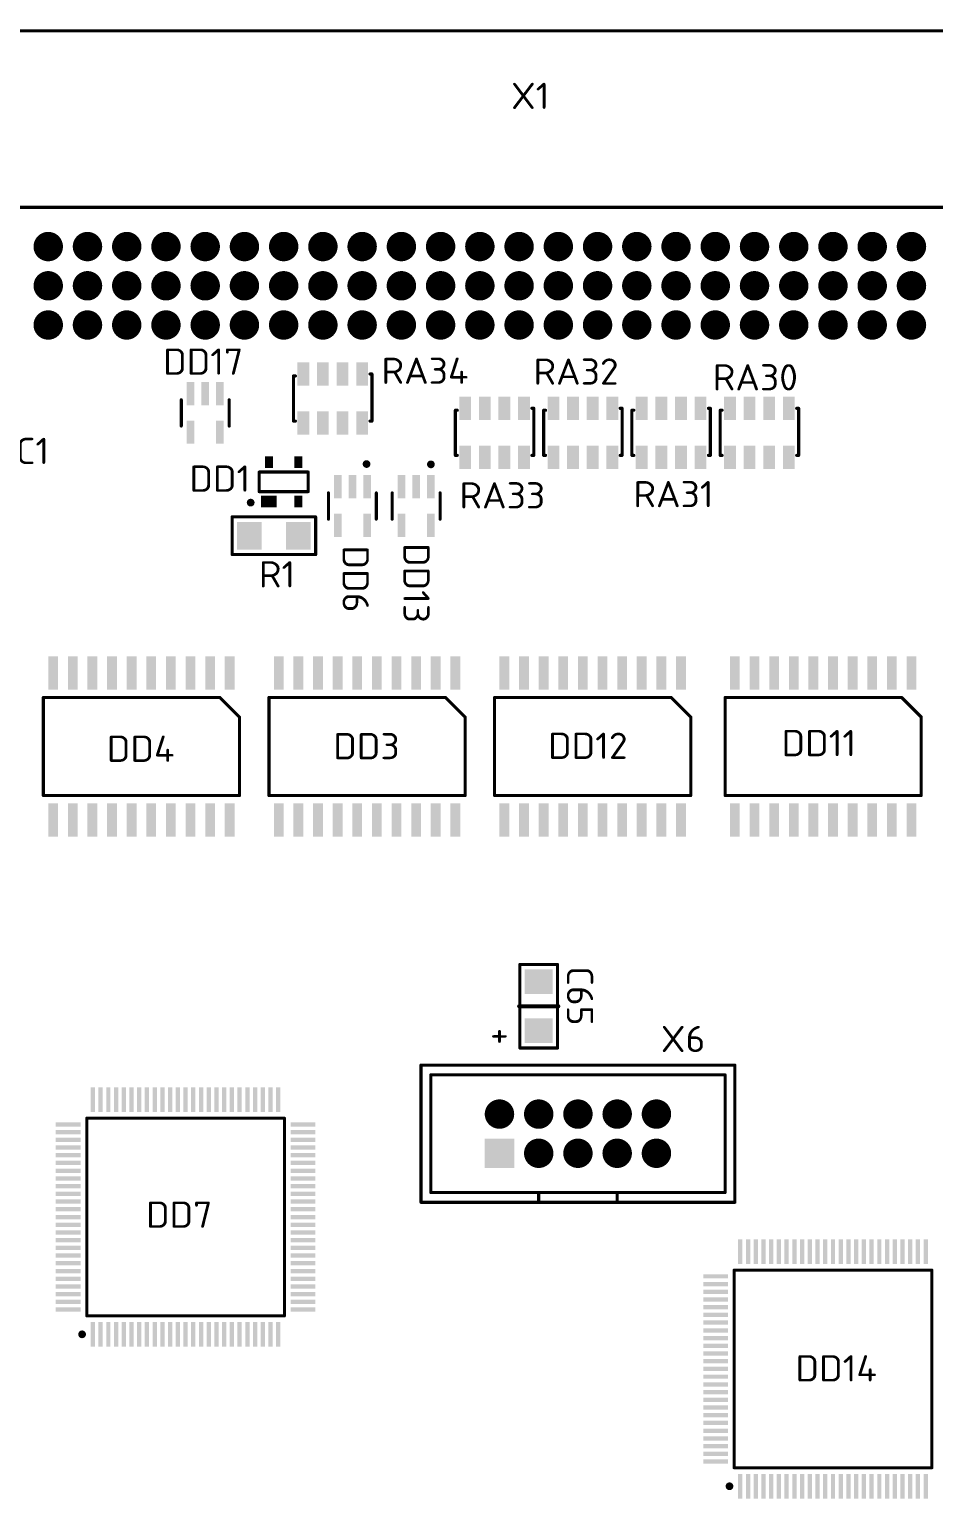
# Model space of a CAD drawing. Header units: millimetres. Extents: x -173 to 422, y 500 to 694.
# Drawn here: x -6.3 to 52.2, y 582.2 to 677.4 of the extents above; entities that cross this region are included whole.
import ezdxf

# ---------------------------------------------------------------- set-up
doc = ezdxf.new("R2010")
doc.units = ezdxf.units.MM
doc.layers.get('0').update_dxf_attribs({"color": 250})
doc.layers.add('TOP', color=254, linetype='Continuous', lineweight=35)
doc.styles.get("Standard").update_dxf_attribs({"font": 'txt.shx'})

# ---------------------------------------------------------------- blocks, each defined once
blk = doc.blocks.new('UNIT_DISC')
at = {"linetype": 'Continuous', "const_width": 0.5}
blk.add_lwpolyline([(0.25, 0, 1), (-0.25, 0, 1)], format="xyb", close=True, dxfattribs=at)
blk = doc.blocks.new('SHAPE_EL_750_750_0_0_0_0')
at = {"xscale": 1.905, "yscale": 1.905, "zscale": 1.905}
blk.add_blockref('UNIT_DISC', (0, 0), dxfattribs=at)
blk = doc.blocks.new('SHAPE_SQ_850_250_0_0_0_0')
blk.add_solid([(-1.0795, -0.3175), (1.0795, -0.3175), (-1.0795, 0.3175), (1.0795, 0.3175)])
blk = doc.blocks.new('SHAPE_SQ_600_300_0_0_0_0')
blk.add_solid([(-0.762, -0.381), (0.762, -0.381), (-0.762, 0.381), (0.762, 0.381)])
blk = doc.blocks.new('SHAPE_SQ_708_629_0_0_0_0')
blk.add_solid([(-0.9, -0.8), (0.9, -0.8), (-0.9, 0.8), (0.9, 0.8)])
blk = doc.blocks.new('SHAPE_SQ_629_110_0_0_0_0')
blk.add_solid([(-0.8, -0.1397), (0.8, -0.1397), (-0.8, 0.1397), (0.8, 0.1397)])
blk = doc.blocks.new('SHAPE_SQ_750_750_0_0_0_0')
blk.add_solid([(-0.9525, -0.9525), (0.9525, -0.9525), (-0.9525, 0.9525), (0.9525, 0.9525)])
blk = doc.blocks.new('SHAPE_SQ_590_196_0_0_0_0')
blk.add_solid([(-0.75, -0.25), (0.75, -0.25), (-0.75, 0.25), (0.75, 0.25)])
blk = doc.blocks.new('SHAPE_SQ_200_300_0_0_0_0')
blk.add_solid([(-0.254, -0.381), (0.254, -0.381), (-0.254, 0.381), (0.254, 0.381)])
blk = doc.blocks.new('SHAPE_SQ_300_400_0_0_0_0')
blk.add_solid([(-0.381, -0.508), (0.381, -0.508), (-0.381, 0.508), (0.381, 0.508)])

msp = doc.modelspace()

# ---------------------------------------------------------------- linework, layer by layer
at = {"layer": 'TOP', "linetype": 'Continuous'}
for points, const_width in [([(-20.3438, 677.3068), (68.5562, 677.3068)], 0.2007), ([(66.0163, 665.8768), (-17.8037, 665.8768)], 0.2007), ([(10.7713, 654.9548), (10.8983, 654.9548)], 0.2007), ([(10.7713, 654.9548), (10.7713, 652.0338)], 0.2007), ([(15.8513, 655.0818), (15.7243, 655.0818)], 0.2007), ([(15.8513, 655.0818), (15.8513, 652.0338)], 0.2007), ([(3.5088, 651.7118), (3.5088, 653.4118)], 0.2), ([(6.6088, 653.4118), (6.6088, 651.7118)], 0.2), ([(26.3288, 652.8593), (26.2018, 652.8593)], 0.2007), ([(26.3288, 652.8593), (26.3288, 649.8113)], 0.2007), ([(32.0438, 652.8593), (31.9168, 652.8593)], 0.2007), ([(32.0438, 652.8593), (32.0438, 649.8113)], 0.2007), ([(37.7588, 652.8593), (37.6318, 652.8593)], 0.2007), ([(37.7588, 652.8593), (37.7588, 649.8113)], 0.2007), ([(43.4738, 652.8593), (43.3468, 652.8593)], 0.2007), ([(43.4738, 652.8593), (43.4738, 649.8113)], 0.2007), ([(10.7713, 652.0338), (10.8983, 652.0338)], 0.2007), ([(15.8513, 652.0338), (15.7243, 652.0338)], 0.2007), ([(21.2488, 652.7323), (21.3758, 652.7323)], 0.2007), ([(21.2488, 652.7323), (21.2488, 649.8113)], 0.2007), ([(26.9638, 652.7323), (27.0908, 652.7323)], 0.2007), ([(26.9638, 652.7323), (26.9638, 649.8113)], 0.2007), ([(32.6788, 652.7323), (32.8058, 652.7323)], 0.2007), ([(32.6788, 652.7323), (32.6788, 649.8113)], 0.2007), ([(38.3938, 652.7323), (38.5208, 652.7323)], 0.2007), ([(38.3938, 652.7323), (38.3938, 649.8113)], 0.2007), ([(21.2488, 649.8113), (21.3758, 649.8113)], 0.2007), ([(26.3288, 649.8113), (26.2018, 649.8113)], 0.2007), ([(26.9638, 649.8113), (27.0908, 649.8113)], 0.2007), ([(32.0438, 649.8113), (31.9168, 649.8113)], 0.2007), ([(32.6788, 649.8113), (32.8058, 649.8113)], 0.2007), ([(37.7588, 649.8113), (37.6318, 649.8113)], 0.2007), ([(38.3938, 649.8113), (38.5208, 649.8113)], 0.2007), ([(43.4738, 649.8113), (43.3468, 649.8113)], 0.2007), ([(8.5488, 647.4618), (8.5488, 648.7318)], 0.2007), ([(8.5488, 648.7318), (11.7238, 648.7318)], 0.2007), ([(11.7238, 648.7318), (11.7238, 647.4618)], 0.2007), ([(11.7238, 647.4618), (8.5488, 647.4618)], 0.2007), ([(13.0338, 645.6793), (13.0338, 647.3793)], 0.2), ([(16.1338, 647.3793), (16.1338, 645.6793)], 0.2), ([(17.1613, 645.6793), (17.1613, 647.3793)], 0.2), ([(20.2613, 647.3793), (20.2613, 645.6793)], 0.2), ([(6.7962, 645.8235), (6.7962, 643.3851)], 0.2007), ([(6.7962, 645.8235), (12.2064, 645.8235)], 0.2007), ([(12.2064, 645.8235), (12.2064, 643.3851)], 0.2007), ([(6.7962, 643.3851), (12.2064, 643.3851)], 0.2007), ([(-5.4212, 627.7768), (-5.4212, 634.1268)], 0.2007), ([(-5.4212, 634.1268), (6.0088, 634.1268)], 0.2007), ([(6.0088, 634.1268), (7.2788, 632.8568)], 0.2007), ([(9.1838, 627.7768), (9.1838, 634.1268)], 0.2007), ([(9.1838, 634.1268), (20.6138, 634.1268)], 0.2007), ([(20.6138, 634.1268), (21.8838, 632.8568)], 0.2007), ([(23.7888, 634.1268), (35.2188, 634.1268)], 0.2007), ([(23.7888, 627.7768), (23.7888, 634.1268)], 0.2007), ([(35.2188, 634.1268), (36.4888, 632.8568)], 0.2007), ([(38.7113, 627.7768), (38.7113, 634.1268)], 0.2007), ([(38.7113, 634.1268), (50.1413, 634.1268)], 0.2007), ([(50.1413, 634.1268), (51.4113, 632.8568)], 0.2007), ([(7.2788, 632.8568), (7.2788, 627.7768)], 0.2007), ([(21.8838, 632.8568), (21.8838, 627.7768)], 0.2007), ([(36.4888, 632.8568), (36.4888, 627.7768)], 0.2007), ([(51.4113, 632.8568), (51.4113, 627.7768)], 0.2007), ([(7.2788, 627.7768), (-5.4212, 627.7768)], 0.2007), ([(21.8838, 627.7768), (9.1838, 627.7768)], 0.2007), ([(36.4888, 627.7768), (23.7888, 627.7768)], 0.2007), ([(51.4113, 627.7768), (38.7113, 627.7768)], 0.2007), ([(25.4271, 616.8294), (27.8655, 616.8294)], 0.2007), ([(25.4271, 611.4192), (25.4271, 616.8294)], 0.2007), ([(27.8655, 611.4192), (27.8655, 616.8294)], 0.2007), ([(25.3763, 614.1243), (27.5988, 614.1243)], 0.254), ([(27.5988, 614.1243), (27.9163, 614.1243)], 0.254), ([(25.4271, 611.4192), (27.8655, 611.4192)], 0.2007), ([(19.0263, 601.4243), (19.0263, 610.3143)], 0.2007), ([(19.0263, 610.3143), (39.3463, 610.3143)], 0.2007), ([(39.3463, 610.3143), (39.3463, 601.4243)], 0.2007), ([(19.6613, 609.6793), (19.6613, 602.0593)], 0.2007), ([(38.7113, 609.6793), (19.6613, 609.6793)], 0.2007), ([(38.7113, 602.0593), (38.7113, 609.6793)], 0.2007), ([(-2.6138, 594.0717), (-2.6138, 606.8718)], 0.2), ([(10.1862, 606.8718), (-2.6138, 606.8718)], 0.2), ([(10.1862, 594.0717), (10.1862, 606.8718)], 0.2), ([(39.3463, 601.4243), (19.0263, 601.4243)], 0.2007), ([(19.6613, 602.0593), (38.7113, 602.0593)], 0.2007), ([(26.6463, 602.0593), (26.6463, 601.4243)], 0.2007), ([(31.7263, 602.0593), (31.7263, 601.4243)], 0.2007), ([(39.2962, 584.2292), (39.2962, 597.0293)], 0.2), ([(52.0962, 597.0293), (39.2962, 597.0293)], 0.2), ([(52.0962, 584.2292), (52.0962, 597.0293)], 0.2), ([(10.1862, 594.0717), (-2.6138, 594.0717)], 0.2), ([(52.0962, 584.2292), (39.2962, 584.2292)], 0.2)]:
    msp.add_lwpolyline(points, dxfattribs=dict(at, const_width=const_width))
at = {"layer": 'TOP', "linetype": 'Continuous', "const_width": 0.25}
for points in [[(15.5, 649.375, 1), (15.5, 649.125, 1)], [(19.6684, 649.354, 1), (19.6684, 649.1041, 1)], [(8, 646.875, 1), (8, 646.625, 1)], [(-2.9137, 592.9967, 1), (-2.9137, 592.7468, 1)], [(38.9963, 583.1542, 1), (38.9963, 582.9043, 1)]]:
    msp.add_lwpolyline(points, format="xyb", close=True, dxfattribs=at)

# ---------------------------------------------------------------- block references
at = {"layer": 'TOP'}
for name, p, rotation in [('SHAPE_EL_750_750_0_0_0_0', (-5.1037, 663.3368), 180.0000000000177), ('SHAPE_EL_750_750_0_0_0_0', (-2.5637, 663.3368), 180.0000000000177), ('SHAPE_EL_750_750_0_0_0_0', (-0.0237, 663.3368), 180.0000000000177), ('SHAPE_EL_750_750_0_0_0_0', (2.5163, 663.3368), 180.0000000000177), ('SHAPE_EL_750_750_0_0_0_0', (5.0563, 663.3368), 180.0000000000177), ('SHAPE_EL_750_750_0_0_0_0', (7.5963, 663.3368), 180.0000000000177), ('SHAPE_EL_750_750_0_0_0_0', (10.1363, 663.3368), 180.0000000000177), ('SHAPE_EL_750_750_0_0_0_0', (12.6763, 663.3368), 180.0000000000177), ('SHAPE_EL_750_750_0_0_0_0', (15.2163, 663.3368), 180.0000000000177), ('SHAPE_EL_750_750_0_0_0_0', (17.7563, 663.3368), 180.0000000000177), ('SHAPE_EL_750_750_0_0_0_0', (20.2963, 663.3368), 180.0000000000177), ('SHAPE_EL_750_750_0_0_0_0', (22.8363, 663.3368), 180.0000000000177), ('SHAPE_EL_750_750_0_0_0_0', (25.3763, 663.3368), 180.0000000000177), ('SHAPE_EL_750_750_0_0_0_0', (27.9163, 663.3368), 180.0000000000177), ('SHAPE_EL_750_750_0_0_0_0', (30.4563, 663.3368), 180.0000000000177), ('SHAPE_EL_750_750_0_0_0_0', (32.9963, 663.3368), 180.0000000000177), ('SHAPE_EL_750_750_0_0_0_0', (35.5363, 663.3368), 180.0000000000177), ('SHAPE_EL_750_750_0_0_0_0', (38.0763, 663.3368), 180.0000000000177), ('SHAPE_EL_750_750_0_0_0_0', (40.6163, 663.3368), 180.0000000000177), ('SHAPE_EL_750_750_0_0_0_0', (43.1563, 663.3368), 180.0000000000177), ('SHAPE_EL_750_750_0_0_0_0', (45.6963, 663.3368), 180.0000000000177), ('SHAPE_EL_750_750_0_0_0_0', (48.2363, 663.3368), 180.0000000000177), ('SHAPE_EL_750_750_0_0_0_0', (50.7763, 663.3368), 180.0000000000177), ('SHAPE_EL_750_750_0_0_0_0', (-5.1037, 660.7968), 180.0000000000177), ('SHAPE_EL_750_750_0_0_0_0', (-2.5637, 660.7968), 180.0000000000177), ('SHAPE_EL_750_750_0_0_0_0', (-0.0237, 660.7968), 180.0000000000177), ('SHAPE_EL_750_750_0_0_0_0', (2.5163, 660.7968), 180.0000000000177), ('SHAPE_EL_750_750_0_0_0_0', (5.0563, 660.7968), 180.0000000000177), ('SHAPE_EL_750_750_0_0_0_0', (7.5963, 660.7968), 180.0000000000177), ('SHAPE_EL_750_750_0_0_0_0', (10.1363, 660.7968), 180.0000000000177), ('SHAPE_EL_750_750_0_0_0_0', (12.6763, 660.7968), 180.0000000000177), ('SHAPE_EL_750_750_0_0_0_0', (15.2163, 660.7968), 180.0000000000177), ('SHAPE_EL_750_750_0_0_0_0', (17.7563, 660.7968), 180.0000000000177), ('SHAPE_EL_750_750_0_0_0_0', (20.2963, 660.7968), 180.0000000000177), ('SHAPE_EL_750_750_0_0_0_0', (22.8363, 660.7968), 180.0000000000177), ('SHAPE_EL_750_750_0_0_0_0', (25.3763, 660.7968), 180.0000000000177), ('SHAPE_EL_750_750_0_0_0_0', (27.9163, 660.7968), 180.0000000000177), ('SHAPE_EL_750_750_0_0_0_0', (30.4563, 660.7968), 180.0000000000177), ('SHAPE_EL_750_750_0_0_0_0', (32.9963, 660.7968), 180.0000000000177), ('SHAPE_EL_750_750_0_0_0_0', (35.5363, 660.7968), 180.0000000000177), ('SHAPE_EL_750_750_0_0_0_0', (38.0763, 660.7968), 180.0000000000177), ('SHAPE_EL_750_750_0_0_0_0', (40.6163, 660.7968), 180.0000000000177), ('SHAPE_EL_750_750_0_0_0_0', (43.1563, 660.7968), 180.0000000000177), ('SHAPE_EL_750_750_0_0_0_0', (45.6963, 660.7968), 180.0000000000177), ('SHAPE_EL_750_750_0_0_0_0', (48.2363, 660.7968), 180.0000000000177), ('SHAPE_EL_750_750_0_0_0_0', (50.7763, 660.7968), 180.0000000000177), ('SHAPE_EL_750_750_0_0_0_0', (-5.1037, 658.2568), 180.0000000000177), ('SHAPE_EL_750_750_0_0_0_0', (-2.5637, 658.2568), 180.0000000000177), ('SHAPE_EL_750_750_0_0_0_0', (-0.0237, 658.2568), 180.0000000000177), ('SHAPE_EL_750_750_0_0_0_0', (2.5163, 658.2568), 180.0000000000177), ('SHAPE_EL_750_750_0_0_0_0', (5.0563, 658.2568), 180.0000000000177), ('SHAPE_EL_750_750_0_0_0_0', (7.5963, 658.2568), 180.0000000000177), ('SHAPE_EL_750_750_0_0_0_0', (10.1363, 658.2568), 180.0000000000177), ('SHAPE_EL_750_750_0_0_0_0', (12.6763, 658.2568), 180.0000000000177), ('SHAPE_EL_750_750_0_0_0_0', (15.2163, 658.2568), 180.0000000000177), ('SHAPE_EL_750_750_0_0_0_0', (17.7563, 658.2568), 180.0000000000177), ('SHAPE_EL_750_750_0_0_0_0', (20.2963, 658.2568), 180.0000000000177), ('SHAPE_EL_750_750_0_0_0_0', (22.8363, 658.2568), 180.0000000000177), ('SHAPE_EL_750_750_0_0_0_0', (25.3763, 658.2568), 180.0000000000177), ('SHAPE_EL_750_750_0_0_0_0', (27.9163, 658.2568), 180.0000000000177), ('SHAPE_EL_750_750_0_0_0_0', (30.4563, 658.2568), 180.0000000000177), ('SHAPE_EL_750_750_0_0_0_0', (32.9963, 658.2568), 180.0000000000177), ('SHAPE_EL_750_750_0_0_0_0', (35.5363, 658.2568), 180.0000000000177), ('SHAPE_EL_750_750_0_0_0_0', (38.0763, 658.2568), 180.0000000000177), ('SHAPE_EL_750_750_0_0_0_0', (40.6163, 658.2568), 180.0000000000177), ('SHAPE_EL_750_750_0_0_0_0', (43.1563, 658.2568), 180.0000000000177), ('SHAPE_EL_750_750_0_0_0_0', (45.6963, 658.2568), 180.0000000000177), ('SHAPE_EL_750_750_0_0_0_0', (48.2363, 658.2568), 180.0000000000177), ('SHAPE_EL_750_750_0_0_0_0', (50.7763, 658.2568), 180.0000000000177), ('SHAPE_SQ_600_300_0_0_0_0', (11.4063, 655.0818), 270.0000000000178), ('SHAPE_SQ_600_300_0_0_0_0', (12.6763, 655.0818), 270.0000000000178), ('SHAPE_SQ_600_300_0_0_0_0', (13.9463, 655.0818), 270.0000000000178), ('SHAPE_SQ_600_300_0_0_0_0', (15.2163, 655.0818), 270.0000000000178), ('SHAPE_SQ_590_196_0_0_0_0', (4.1088, 653.8118), 270.0000000000178), ('SHAPE_SQ_590_196_0_0_0_0', (5.0588, 653.8118), 270.0000000000178), ('SHAPE_SQ_590_196_0_0_0_0', (6.0088, 653.8118), 270.0000000000178), ('SHAPE_SQ_600_300_0_0_0_0', (21.8838, 652.8593), 270.0000000000178), ('SHAPE_SQ_600_300_0_0_0_0', (23.1538, 652.8593), 270.0000000000178), ('SHAPE_SQ_600_300_0_0_0_0', (24.4238, 652.8593), 270.0000000000178), ('SHAPE_SQ_600_300_0_0_0_0', (25.6938, 652.8593), 270.0000000000178), ('SHAPE_SQ_600_300_0_0_0_0', (27.5988, 652.8593), 270.0000000000178), ('SHAPE_SQ_600_300_0_0_0_0', (28.8688, 652.8593), 270.0000000000178), ('SHAPE_SQ_600_300_0_0_0_0', (30.1388, 652.8593), 270.0000000000178), ('SHAPE_SQ_600_300_0_0_0_0', (31.4088, 652.8593), 270.0000000000178), ('SHAPE_SQ_600_300_0_0_0_0', (33.3138, 652.8593), 270.0000000000178), ('SHAPE_SQ_600_300_0_0_0_0', (34.5838, 652.8593), 270.0000000000178), ('SHAPE_SQ_600_300_0_0_0_0', (35.8538, 652.8593), 270.0000000000178), ('SHAPE_SQ_600_300_0_0_0_0', (37.1238, 652.8593), 270.0000000000178), ('SHAPE_SQ_600_300_0_0_0_0', (39.0288, 652.8593), 270.0000000000178), ('SHAPE_SQ_600_300_0_0_0_0', (40.2988, 652.8593), 270.0000000000178), ('SHAPE_SQ_600_300_0_0_0_0', (41.5688, 652.8593), 270.0000000000178), ('SHAPE_SQ_600_300_0_0_0_0', (42.8388, 652.8593), 270.0000000000178), ('SHAPE_SQ_590_196_0_0_0_0', (4.1088, 651.3118), 270.0000000000178), ('SHAPE_SQ_590_196_0_0_0_0', (6.0088, 651.3118), 270.0000000000178), ('SHAPE_SQ_600_300_0_0_0_0', (11.4063, 651.9068), 270.0000000000178), ('SHAPE_SQ_600_300_0_0_0_0', (12.6763, 651.9068), 270.0000000000178), ('SHAPE_SQ_600_300_0_0_0_0', (13.9463, 651.9068), 270.0000000000178), ('SHAPE_SQ_600_300_0_0_0_0', (15.2163, 651.9068), 270.0000000000178), ('SHAPE_SQ_600_300_0_0_0_0', (21.8838, 649.6843), 270.0000000000178), ('SHAPE_SQ_600_300_0_0_0_0', (23.1538, 649.6843), 270.0000000000178), ('SHAPE_SQ_600_300_0_0_0_0', (24.4238, 649.6843), 270.0000000000178), ('SHAPE_SQ_600_300_0_0_0_0', (25.6938, 649.6843), 270.0000000000178), ('SHAPE_SQ_600_300_0_0_0_0', (27.5988, 649.6843), 270.0000000000178), ('SHAPE_SQ_600_300_0_0_0_0', (28.8688, 649.6843), 270.0000000000178), ('SHAPE_SQ_600_300_0_0_0_0', (30.1388, 649.6843), 270.0000000000178), ('SHAPE_SQ_600_300_0_0_0_0', (31.4088, 649.6843), 270.0000000000178), ('SHAPE_SQ_600_300_0_0_0_0', (33.3138, 649.6843), 270.0000000000178), ('SHAPE_SQ_600_300_0_0_0_0', (34.5838, 649.6843), 270.0000000000178), ('SHAPE_SQ_600_300_0_0_0_0', (35.8538, 649.6843), 270.0000000000178), ('SHAPE_SQ_600_300_0_0_0_0', (37.1238, 649.6843), 270.0000000000178), ('SHAPE_SQ_600_300_0_0_0_0', (39.0288, 649.6843), 270.0000000000178), ('SHAPE_SQ_600_300_0_0_0_0', (40.2988, 649.6843), 270.0000000000178), ('SHAPE_SQ_600_300_0_0_0_0', (41.5688, 649.6843), 270.0000000000178), ('SHAPE_SQ_600_300_0_0_0_0', (42.8388, 649.6843), 270.0000000000178), ('SHAPE_SQ_200_300_0_0_0_0', (9.1838, 649.3668), 180.0000000000177), ('SHAPE_SQ_200_300_0_0_0_0', (11.0888, 649.3668), 180.0000000000177), ('SHAPE_SQ_590_196_0_0_0_0', (13.6338, 647.7793), 270.0000000000178), ('SHAPE_SQ_590_196_0_0_0_0', (14.5838, 647.7793), 270.0000000000178), ('SHAPE_SQ_590_196_0_0_0_0', (15.5338, 647.7793), 270.0000000000178), ('SHAPE_SQ_590_196_0_0_0_0', (17.7613, 647.7793), 270.0000000000178), ('SHAPE_SQ_590_196_0_0_0_0', (18.7113, 647.7793), 270.0000000000178), ('SHAPE_SQ_590_196_0_0_0_0', (19.6613, 647.7793), 270.0000000000178), ('SHAPE_SQ_300_400_0_0_0_0', (9.1838, 646.8268), 90.0000000000178), ('SHAPE_SQ_200_300_0_0_0_0', (11.0888, 646.8268), 180.0000000000177), ('SHAPE_SQ_708_629_0_0_0_0', (7.9138, 644.6043), 90.0000000000178), ('SHAPE_SQ_708_629_0_0_0_0', (11.0888, 644.6043), 90.0000000000178), ('SHAPE_SQ_590_196_0_0_0_0', (13.6338, 645.2793), 270.0000000000178), ('SHAPE_SQ_590_196_0_0_0_0', (15.5338, 645.2793), 270.0000000000178), ('SHAPE_SQ_590_196_0_0_0_0', (17.7613, 645.2793), 270.0000000000178), ('SHAPE_SQ_590_196_0_0_0_0', (19.6613, 645.2793), 270.0000000000178), ('SHAPE_SQ_850_250_0_0_0_0', (-4.7862, 635.7143), 270.0000000000178), ('SHAPE_SQ_850_250_0_0_0_0', (-3.5162, 635.7143), 270.0000000000178), ('SHAPE_SQ_850_250_0_0_0_0', (-2.2462, 635.7143), 270.0000000000178), ('SHAPE_SQ_850_250_0_0_0_0', (-0.9762, 635.7143), 270.0000000000178), ('SHAPE_SQ_850_250_0_0_0_0', (0.2938, 635.7143), 270.0000000000178), ('SHAPE_SQ_850_250_0_0_0_0', (1.5638, 635.7143), 270.0000000000178), ('SHAPE_SQ_850_250_0_0_0_0', (2.8338, 635.7143), 270.0000000000178), ('SHAPE_SQ_850_250_0_0_0_0', (4.1038, 635.7143), 270.0000000000178), ('SHAPE_SQ_850_250_0_0_0_0', (5.3738, 635.7143), 270.0000000000178), ('SHAPE_SQ_850_250_0_0_0_0', (6.6438, 635.7143), 270.0000000000178), ('SHAPE_SQ_850_250_0_0_0_0', (9.8188, 635.7143), 270.0000000000178), ('SHAPE_SQ_850_250_0_0_0_0', (11.0888, 635.7143), 270.0000000000178), ('SHAPE_SQ_850_250_0_0_0_0', (12.3588, 635.7143), 270.0000000000178), ('SHAPE_SQ_850_250_0_0_0_0', (13.6288, 635.7143), 270.0000000000178), ('SHAPE_SQ_850_250_0_0_0_0', (14.8988, 635.7143), 270.0000000000178), ('SHAPE_SQ_850_250_0_0_0_0', (16.1688, 635.7143), 270.0000000000178), ('SHAPE_SQ_850_250_0_0_0_0', (17.4388, 635.7143), 270.0000000000178), ('SHAPE_SQ_850_250_0_0_0_0', (18.7088, 635.7143), 270.0000000000178), ('SHAPE_SQ_850_250_0_0_0_0', (19.9788, 635.7143), 270.0000000000178), ('SHAPE_SQ_850_250_0_0_0_0', (21.2488, 635.7143), 270.0000000000178), ('SHAPE_SQ_850_250_0_0_0_0', (24.4238, 635.7143), 270.0000000000178), ('SHAPE_SQ_850_250_0_0_0_0', (25.6938, 635.7143), 270.0000000000178), ('SHAPE_SQ_850_250_0_0_0_0', (26.9638, 635.7143), 270.0000000000178), ('SHAPE_SQ_850_250_0_0_0_0', (28.2338, 635.7143), 270.0000000000178), ('SHAPE_SQ_850_250_0_0_0_0', (29.5038, 635.7143), 270.0000000000178), ('SHAPE_SQ_850_250_0_0_0_0', (30.7738, 635.7143), 270.0000000000178), ('SHAPE_SQ_850_250_0_0_0_0', (32.0438, 635.7143), 270.0000000000178), ('SHAPE_SQ_850_250_0_0_0_0', (33.3138, 635.7143), 270.0000000000178), ('SHAPE_SQ_850_250_0_0_0_0', (34.5838, 635.7143), 270.0000000000178), ('SHAPE_SQ_850_250_0_0_0_0', (35.8538, 635.7143), 270.0000000000178), ('SHAPE_SQ_850_250_0_0_0_0', (39.3463, 635.7143), 270.0000000000178), ('SHAPE_SQ_850_250_0_0_0_0', (40.6163, 635.7143), 270.0000000000178), ('SHAPE_SQ_850_250_0_0_0_0', (41.8863, 635.7143), 270.0000000000178), ('SHAPE_SQ_850_250_0_0_0_0', (43.1563, 635.7143), 270.0000000000178), ('SHAPE_SQ_850_250_0_0_0_0', (44.4263, 635.7143), 270.0000000000178), ('SHAPE_SQ_850_250_0_0_0_0', (45.6963, 635.7143), 270.0000000000178), ('SHAPE_SQ_850_250_0_0_0_0', (46.9663, 635.7143), 270.0000000000178), ('SHAPE_SQ_850_250_0_0_0_0', (48.2363, 635.7143), 270.0000000000178), ('SHAPE_SQ_850_250_0_0_0_0', (49.5063, 635.7143), 270.0000000000178), ('SHAPE_SQ_850_250_0_0_0_0', (50.7763, 635.7143), 270.0000000000178), ('SHAPE_SQ_850_250_0_0_0_0', (-4.7862, 626.1893), 270.0000000000178), ('SHAPE_SQ_850_250_0_0_0_0', (-3.5162, 626.1893), 270.0000000000178), ('SHAPE_SQ_850_250_0_0_0_0', (-2.2462, 626.1893), 270.0000000000178), ('SHAPE_SQ_850_250_0_0_0_0', (-0.9762, 626.1893), 270.0000000000178), ('SHAPE_SQ_850_250_0_0_0_0', (0.2938, 626.1893), 270.0000000000178), ('SHAPE_SQ_850_250_0_0_0_0', (1.5638, 626.1893), 270.0000000000178), ('SHAPE_SQ_850_250_0_0_0_0', (2.8338, 626.1893), 270.0000000000178), ('SHAPE_SQ_850_250_0_0_0_0', (4.1038, 626.1893), 270.0000000000178), ('SHAPE_SQ_850_250_0_0_0_0', (5.3738, 626.1893), 270.0000000000178), ('SHAPE_SQ_850_250_0_0_0_0', (6.6438, 626.1893), 270.0000000000178), ('SHAPE_SQ_850_250_0_0_0_0', (9.8188, 626.1893), 270.0000000000178), ('SHAPE_SQ_850_250_0_0_0_0', (11.0888, 626.1893), 270.0000000000178), ('SHAPE_SQ_850_250_0_0_0_0', (12.3588, 626.1893), 270.0000000000178), ('SHAPE_SQ_850_250_0_0_0_0', (13.6288, 626.1893), 270.0000000000178), ('SHAPE_SQ_850_250_0_0_0_0', (14.8988, 626.1893), 270.0000000000178), ('SHAPE_SQ_850_250_0_0_0_0', (16.1688, 626.1893), 270.0000000000178), ('SHAPE_SQ_850_250_0_0_0_0', (17.4388, 626.1893), 270.0000000000178), ('SHAPE_SQ_850_250_0_0_0_0', (18.7088, 626.1893), 270.0000000000178), ('SHAPE_SQ_850_250_0_0_0_0', (19.9788, 626.1893), 270.0000000000178), ('SHAPE_SQ_850_250_0_0_0_0', (21.2488, 626.1893), 270.0000000000178), ('SHAPE_SQ_850_250_0_0_0_0', (24.4238, 626.1893), 270.0000000000178), ('SHAPE_SQ_850_250_0_0_0_0', (25.6938, 626.1893), 270.0000000000178), ('SHAPE_SQ_850_250_0_0_0_0', (26.9638, 626.1893), 270.0000000000178), ('SHAPE_SQ_850_250_0_0_0_0', (28.2338, 626.1893), 270.0000000000178), ('SHAPE_SQ_850_250_0_0_0_0', (29.5038, 626.1893), 270.0000000000178), ('SHAPE_SQ_850_250_0_0_0_0', (30.7738, 626.1893), 270.0000000000178), ('SHAPE_SQ_850_250_0_0_0_0', (32.0438, 626.1893), 270.0000000000178), ('SHAPE_SQ_850_250_0_0_0_0', (33.3138, 626.1893), 270.0000000000178), ('SHAPE_SQ_850_250_0_0_0_0', (34.5838, 626.1893), 270.0000000000178), ('SHAPE_SQ_850_250_0_0_0_0', (35.8538, 626.1893), 270.0000000000178), ('SHAPE_SQ_850_250_0_0_0_0', (39.3463, 626.1893), 270.0000000000178), ('SHAPE_SQ_850_250_0_0_0_0', (40.6163, 626.1893), 270.0000000000178), ('SHAPE_SQ_850_250_0_0_0_0', (41.8863, 626.1893), 270.0000000000178), ('SHAPE_SQ_850_250_0_0_0_0', (43.1563, 626.1893), 270.0000000000178), ('SHAPE_SQ_850_250_0_0_0_0', (44.4263, 626.1893), 270.0000000000178), ('SHAPE_SQ_850_250_0_0_0_0', (45.6963, 626.1893), 270.0000000000178), ('SHAPE_SQ_850_250_0_0_0_0', (46.9663, 626.1893), 270.0000000000178), ('SHAPE_SQ_850_250_0_0_0_0', (48.2363, 626.1893), 270.0000000000178), ('SHAPE_SQ_850_250_0_0_0_0', (49.5063, 626.1893), 270.0000000000178), ('SHAPE_SQ_850_250_0_0_0_0', (50.7763, 626.1893), 270.0000000000178), ('SHAPE_SQ_708_629_0_0_0_0', (26.6463, 615.7118), 180.0000000000177), ('SHAPE_SQ_708_629_0_0_0_0', (26.6463, 612.5368), 180.0000000000177), ('SHAPE_SQ_629_110_0_0_0_0', (-2.2138, 608.0718), 90.0000000000178), ('SHAPE_SQ_629_110_0_0_0_0', (-1.7138, 608.0718), 90.0000000000178), ('SHAPE_SQ_629_110_0_0_0_0', (-1.2138, 608.0718), 90.0000000000178), ('SHAPE_SQ_629_110_0_0_0_0', (-0.7138, 608.0718), 90.0000000000178), ('SHAPE_SQ_629_110_0_0_0_0', (-0.2137, 608.0718), 90.0000000000178), ('SHAPE_SQ_629_110_0_0_0_0', (0.2863, 608.0718), 90.0000000000178), ('SHAPE_SQ_629_110_0_0_0_0', (0.7863, 608.0718), 90.0000000000178), ('SHAPE_SQ_629_110_0_0_0_0', (1.2863, 608.0718), 90.0000000000178), ('SHAPE_SQ_629_110_0_0_0_0', (1.7863, 608.0718), 90.0000000000178), ('SHAPE_SQ_629_110_0_0_0_0', (2.2863, 608.0718), 90.0000000000178), ('SHAPE_SQ_629_110_0_0_0_0', (2.7863, 608.0718), 90.0000000000178), ('SHAPE_SQ_629_110_0_0_0_0', (3.2863, 608.0718), 90.0000000000178), ('SHAPE_SQ_629_110_0_0_0_0', (3.7863, 608.0718), 90.0000000000178), ('SHAPE_SQ_629_110_0_0_0_0', (4.2863, 608.0718), 90.0000000000178), ('SHAPE_SQ_629_110_0_0_0_0', (4.7863, 608.0718), 90.0000000000178), ('SHAPE_SQ_629_110_0_0_0_0', (5.2863, 608.0718), 90.0000000000178), ('SHAPE_SQ_629_110_0_0_0_0', (5.7863, 608.0718), 90.0000000000178), ('SHAPE_SQ_629_110_0_0_0_0', (6.2863, 608.0718), 90.0000000000178), ('SHAPE_SQ_629_110_0_0_0_0', (6.7862, 608.0718), 90.0000000000178), ('SHAPE_SQ_629_110_0_0_0_0', (7.2862, 608.0718), 90.0000000000178), ('SHAPE_SQ_629_110_0_0_0_0', (7.7862, 608.0718), 90.0000000000178), ('SHAPE_SQ_629_110_0_0_0_0', (8.2862, 608.0718), 90.0000000000178), ('SHAPE_SQ_629_110_0_0_0_0', (8.7862, 608.0718), 90.0000000000178), ('SHAPE_SQ_629_110_0_0_0_0', (9.2862, 608.0718), 90.0000000000178), ('SHAPE_SQ_629_110_0_0_0_0', (9.7862, 608.0718), 90.0000000000178), ('SHAPE_SQ_629_110_0_0_0_0', (-3.8138, 606.4717), 180.0000000000177), ('SHAPE_SQ_629_110_0_0_0_0', (11.3862, 606.4717), 180.0000000000177), ('SHAPE_SQ_629_110_0_0_0_0', (-3.8138, 605.9717), 180.0000000000177), ('SHAPE_SQ_629_110_0_0_0_0', (-3.8138, 605.4717), 180.0000000000177), ('SHAPE_SQ_629_110_0_0_0_0', (11.3862, 605.9717), 180.0000000000177), ('SHAPE_SQ_629_110_0_0_0_0', (11.3862, 605.4717), 180.0000000000177), ('SHAPE_SQ_629_110_0_0_0_0', (-3.8138, 604.9717), 180.0000000000177), ('SHAPE_SQ_629_110_0_0_0_0', (-3.8138, 604.4717), 180.0000000000177), ('SHAPE_SQ_629_110_0_0_0_0', (11.3862, 604.9717), 180.0000000000177), ('SHAPE_SQ_629_110_0_0_0_0', (11.3862, 604.4717), 180.0000000000177), ('SHAPE_SQ_629_110_0_0_0_0', (-3.8138, 603.9717), 180.0000000000177), ('SHAPE_SQ_629_110_0_0_0_0', (-3.8138, 603.4717), 180.0000000000177), ('SHAPE_SQ_629_110_0_0_0_0', (11.3862, 603.9717), 180.0000000000177), ('SHAPE_SQ_629_110_0_0_0_0', (11.3862, 603.4717), 180.0000000000177), ('SHAPE_SQ_629_110_0_0_0_0', (-3.8138, 602.9718), 180.0000000000177), ('SHAPE_SQ_629_110_0_0_0_0', (-3.8138, 602.4718), 180.0000000000177), ('SHAPE_SQ_629_110_0_0_0_0', (11.3862, 602.9718), 180.0000000000177), ('SHAPE_SQ_629_110_0_0_0_0', (11.3862, 602.4718), 180.0000000000177), ('SHAPE_SQ_629_110_0_0_0_0', (-3.8138, 601.9718), 180.0000000000177), ('SHAPE_SQ_629_110_0_0_0_0', (-3.8138, 601.4718), 180.0000000000177), ('SHAPE_SQ_629_110_0_0_0_0', (11.3862, 601.9718), 180.0000000000177), ('SHAPE_SQ_629_110_0_0_0_0', (11.3862, 601.4718), 180.0000000000177), ('SHAPE_SQ_629_110_0_0_0_0', (-3.8138, 600.9718), 180.0000000000177), ('SHAPE_SQ_629_110_0_0_0_0', (-3.8138, 600.4718), 180.0000000000177), ('SHAPE_SQ_629_110_0_0_0_0', (11.3862, 600.9718), 180.0000000000177), ('SHAPE_SQ_629_110_0_0_0_0', (11.3862, 600.4718), 180.0000000000177), ('SHAPE_SQ_629_110_0_0_0_0', (-3.8138, 599.9718), 180.0000000000177), ('SHAPE_SQ_629_110_0_0_0_0', (11.3862, 599.9718), 180.0000000000177), ('SHAPE_SQ_629_110_0_0_0_0', (-3.8138, 599.4718), 180.0000000000177), ('SHAPE_SQ_629_110_0_0_0_0', (-3.8138, 598.9718), 180.0000000000177), ('SHAPE_SQ_629_110_0_0_0_0', (11.3862, 599.4718), 180.0000000000177), ('SHAPE_SQ_629_110_0_0_0_0', (11.3862, 598.9718), 180.0000000000177), ('SHAPE_SQ_629_110_0_0_0_0', (39.6962, 598.2293), 90.0000000000178), ('SHAPE_SQ_629_110_0_0_0_0', (40.1962, 598.2293), 90.0000000000178), ('SHAPE_SQ_629_110_0_0_0_0', (40.6962, 598.2293), 90.0000000000178), ('SHAPE_SQ_629_110_0_0_0_0', (41.1962, 598.2293), 90.0000000000178), ('SHAPE_SQ_629_110_0_0_0_0', (41.6963, 598.2293), 90.0000000000178), ('SHAPE_SQ_629_110_0_0_0_0', (42.1963, 598.2293), 90.0000000000178), ('SHAPE_SQ_629_110_0_0_0_0', (42.6963, 598.2293), 90.0000000000178), ('SHAPE_SQ_629_110_0_0_0_0', (43.1963, 598.2293), 90.0000000000178), ('SHAPE_SQ_629_110_0_0_0_0', (43.6963, 598.2293), 90.0000000000178), ('SHAPE_SQ_629_110_0_0_0_0', (44.1963, 598.2293), 90.0000000000178), ('SHAPE_SQ_629_110_0_0_0_0', (44.6963, 598.2293), 90.0000000000178), ('SHAPE_SQ_629_110_0_0_0_0', (45.1963, 598.2293), 90.0000000000178), ('SHAPE_SQ_629_110_0_0_0_0', (45.6963, 598.2293), 90.0000000000178), ('SHAPE_SQ_629_110_0_0_0_0', (46.1963, 598.2293), 90.0000000000178), ('SHAPE_SQ_629_110_0_0_0_0', (46.6963, 598.2293), 90.0000000000178), ('SHAPE_SQ_629_110_0_0_0_0', (47.1963, 598.2293), 90.0000000000178), ('SHAPE_SQ_629_110_0_0_0_0', (47.6963, 598.2293), 90.0000000000178), ('SHAPE_SQ_629_110_0_0_0_0', (48.1963, 598.2293), 90.0000000000178), ('SHAPE_SQ_629_110_0_0_0_0', (48.6962, 598.2293), 90.0000000000178), ('SHAPE_SQ_629_110_0_0_0_0', (49.1962, 598.2293), 90.0000000000178), ('SHAPE_SQ_629_110_0_0_0_0', (49.6962, 598.2293), 90.0000000000178), ('SHAPE_SQ_629_110_0_0_0_0', (50.1962, 598.2293), 90.0000000000178), ('SHAPE_SQ_629_110_0_0_0_0', (50.6962, 598.2293), 90.0000000000178), ('SHAPE_SQ_629_110_0_0_0_0', (51.1962, 598.2293), 90.0000000000178), ('SHAPE_SQ_629_110_0_0_0_0', (51.6962, 598.2293), 90.0000000000178), ('SHAPE_SQ_629_110_0_0_0_0', (-3.8138, 598.4718), 180.0000000000177), ('SHAPE_SQ_629_110_0_0_0_0', (-3.8138, 597.9718), 180.0000000000177), ('SHAPE_SQ_629_110_0_0_0_0', (11.3862, 598.4718), 180.0000000000177), ('SHAPE_SQ_629_110_0_0_0_0', (11.3862, 597.9718), 180.0000000000177), ('SHAPE_SQ_629_110_0_0_0_0', (-3.8138, 597.4718), 180.0000000000177), ('SHAPE_SQ_629_110_0_0_0_0', (-3.8138, 596.9718), 180.0000000000177), ('SHAPE_SQ_629_110_0_0_0_0', (11.3862, 597.4718), 180.0000000000177), ('SHAPE_SQ_629_110_0_0_0_0', (11.3862, 596.9718), 180.0000000000177), ('SHAPE_SQ_629_110_0_0_0_0', (38.0962, 596.6292), 180.0000000000177), ('SHAPE_SQ_629_110_0_0_0_0', (-3.8138, 596.4718), 180.0000000000177), ('SHAPE_SQ_629_110_0_0_0_0', (-3.8138, 595.9718), 180.0000000000177), ('SHAPE_SQ_629_110_0_0_0_0', (11.3862, 596.4718), 180.0000000000177), ('SHAPE_SQ_629_110_0_0_0_0', (11.3862, 595.9718), 180.0000000000177), ('SHAPE_SQ_629_110_0_0_0_0', (38.0962, 596.1292), 180.0000000000177), ('SHAPE_SQ_629_110_0_0_0_0', (-3.8138, 595.4718), 180.0000000000177), ('SHAPE_SQ_629_110_0_0_0_0', (-3.8138, 594.9718), 180.0000000000177), ('SHAPE_SQ_629_110_0_0_0_0', (11.3862, 595.4718), 180.0000000000177), ('SHAPE_SQ_629_110_0_0_0_0', (11.3862, 594.9718), 180.0000000000177), ('SHAPE_SQ_629_110_0_0_0_0', (38.0962, 595.6292), 180.0000000000177), ('SHAPE_SQ_629_110_0_0_0_0', (38.0962, 595.1292), 180.0000000000177), ('SHAPE_SQ_629_110_0_0_0_0', (-3.8138, 594.4718), 180.0000000000177), ('SHAPE_SQ_629_110_0_0_0_0', (11.3862, 594.4718), 180.0000000000177), ('SHAPE_SQ_629_110_0_0_0_0', (38.0962, 594.6292), 180.0000000000177), ('SHAPE_SQ_629_110_0_0_0_0', (38.0962, 594.1292), 180.0000000000177), ('SHAPE_SQ_629_110_0_0_0_0', (-2.2138, 592.8717), 90.0000000000178), ('SHAPE_SQ_629_110_0_0_0_0', (-1.7138, 592.8717), 90.0000000000178), ('SHAPE_SQ_629_110_0_0_0_0', (-1.2138, 592.8717), 90.0000000000178), ('SHAPE_SQ_629_110_0_0_0_0', (-0.7138, 592.8717), 90.0000000000178), ('SHAPE_SQ_629_110_0_0_0_0', (-0.2137, 592.8717), 90.0000000000178), ('SHAPE_SQ_629_110_0_0_0_0', (0.2863, 592.8717), 90.0000000000178), ('SHAPE_SQ_629_110_0_0_0_0', (0.7863, 592.8717), 90.0000000000178), ('SHAPE_SQ_629_110_0_0_0_0', (1.2863, 592.8717), 90.0000000000178), ('SHAPE_SQ_629_110_0_0_0_0', (1.7863, 592.8717), 90.0000000000178), ('SHAPE_SQ_629_110_0_0_0_0', (2.2863, 592.8717), 90.0000000000178), ('SHAPE_SQ_629_110_0_0_0_0', (2.7863, 592.8717), 90.0000000000178), ('SHAPE_SQ_629_110_0_0_0_0', (3.2863, 592.8717), 90.0000000000178), ('SHAPE_SQ_629_110_0_0_0_0', (3.7863, 592.8717), 90.0000000000178), ('SHAPE_SQ_629_110_0_0_0_0', (4.2863, 592.8717), 90.0000000000178), ('SHAPE_SQ_629_110_0_0_0_0', (4.7863, 592.8717), 90.0000000000178), ('SHAPE_SQ_629_110_0_0_0_0', (5.2863, 592.8717), 90.0000000000178), ('SHAPE_SQ_629_110_0_0_0_0', (5.7863, 592.8717), 90.0000000000178), ('SHAPE_SQ_629_110_0_0_0_0', (6.2863, 592.8717), 90.0000000000178), ('SHAPE_SQ_629_110_0_0_0_0', (6.7862, 592.8717), 90.0000000000178), ('SHAPE_SQ_629_110_0_0_0_0', (7.2862, 592.8717), 90.0000000000178), ('SHAPE_SQ_629_110_0_0_0_0', (7.7862, 592.8717), 90.0000000000178), ('SHAPE_SQ_629_110_0_0_0_0', (8.2862, 592.8717), 90.0000000000178), ('SHAPE_SQ_629_110_0_0_0_0', (8.7862, 592.8717), 90.0000000000178), ('SHAPE_SQ_629_110_0_0_0_0', (9.2862, 592.8717), 90.0000000000178), ('SHAPE_SQ_629_110_0_0_0_0', (9.7862, 592.8717), 90.0000000000178), ('SHAPE_SQ_629_110_0_0_0_0', (38.0962, 593.6292), 180.0000000000177), ('SHAPE_SQ_629_110_0_0_0_0', (38.0962, 593.1293), 180.0000000000177), ('SHAPE_SQ_629_110_0_0_0_0', (38.0962, 592.6293), 180.0000000000177), ('SHAPE_SQ_629_110_0_0_0_0', (38.0962, 592.1293), 180.0000000000177), ('SHAPE_SQ_629_110_0_0_0_0', (38.0962, 591.6293), 180.0000000000177), ('SHAPE_SQ_629_110_0_0_0_0', (38.0962, 591.1293), 180.0000000000177), ('SHAPE_SQ_629_110_0_0_0_0', (38.0962, 590.6293), 180.0000000000177), ('SHAPE_SQ_629_110_0_0_0_0', (38.0962, 590.1293), 180.0000000000177), ('SHAPE_SQ_629_110_0_0_0_0', (38.0962, 589.6293), 180.0000000000177), ('SHAPE_SQ_629_110_0_0_0_0', (38.0962, 589.1293), 180.0000000000177), ('SHAPE_SQ_629_110_0_0_0_0', (38.0962, 588.6293), 180.0000000000177), ('SHAPE_SQ_629_110_0_0_0_0', (38.0962, 588.1293), 180.0000000000177), ('SHAPE_SQ_629_110_0_0_0_0', (38.0962, 587.6293), 180.0000000000177), ('SHAPE_SQ_629_110_0_0_0_0', (38.0962, 587.1293), 180.0000000000177), ('SHAPE_SQ_629_110_0_0_0_0', (38.0962, 586.6293), 180.0000000000177), ('SHAPE_SQ_629_110_0_0_0_0', (38.0962, 586.1293), 180.0000000000177), ('SHAPE_SQ_629_110_0_0_0_0', (38.0962, 585.6293), 180.0000000000177), ('SHAPE_SQ_629_110_0_0_0_0', (38.0962, 585.1293), 180.0000000000177), ('SHAPE_SQ_629_110_0_0_0_0', (38.0962, 584.6293), 180.0000000000177), ('SHAPE_SQ_629_110_0_0_0_0', (39.6962, 583.0292), 90.0000000000178), ('SHAPE_SQ_629_110_0_0_0_0', (40.1962, 583.0292), 90.0000000000178), ('SHAPE_SQ_629_110_0_0_0_0', (40.6962, 583.0292), 90.0000000000178), ('SHAPE_SQ_629_110_0_0_0_0', (41.1962, 583.0292), 90.0000000000178), ('SHAPE_SQ_629_110_0_0_0_0', (41.6963, 583.0292), 90.0000000000178), ('SHAPE_SQ_629_110_0_0_0_0', (42.1963, 583.0292), 90.0000000000178), ('SHAPE_SQ_629_110_0_0_0_0', (42.6963, 583.0292), 90.0000000000178), ('SHAPE_SQ_629_110_0_0_0_0', (43.1963, 583.0292), 90.0000000000178), ('SHAPE_SQ_629_110_0_0_0_0', (43.6963, 583.0292), 90.0000000000178), ('SHAPE_SQ_629_110_0_0_0_0', (44.1963, 583.0292), 90.0000000000178), ('SHAPE_SQ_629_110_0_0_0_0', (44.6963, 583.0292), 90.0000000000178), ('SHAPE_SQ_629_110_0_0_0_0', (45.1963, 583.0292), 90.0000000000178), ('SHAPE_SQ_629_110_0_0_0_0', (45.6963, 583.0292), 90.0000000000178), ('SHAPE_SQ_629_110_0_0_0_0', (46.1963, 583.0292), 90.0000000000178), ('SHAPE_SQ_629_110_0_0_0_0', (46.6963, 583.0292), 90.0000000000178), ('SHAPE_SQ_629_110_0_0_0_0', (47.1963, 583.0292), 90.0000000000178), ('SHAPE_SQ_629_110_0_0_0_0', (47.6963, 583.0292), 90.0000000000178), ('SHAPE_SQ_629_110_0_0_0_0', (48.1963, 583.0292), 90.0000000000178), ('SHAPE_SQ_629_110_0_0_0_0', (48.6962, 583.0292), 90.0000000000178), ('SHAPE_SQ_629_110_0_0_0_0', (49.1962, 583.0292), 90.0000000000178), ('SHAPE_SQ_629_110_0_0_0_0', (49.6962, 583.0292), 90.0000000000178), ('SHAPE_SQ_629_110_0_0_0_0', (50.1962, 583.0292), 90.0000000000178), ('SHAPE_SQ_629_110_0_0_0_0', (50.6962, 583.0292), 90.0000000000178), ('SHAPE_SQ_629_110_0_0_0_0', (51.1962, 583.0292), 90.0000000000178), ('SHAPE_SQ_629_110_0_0_0_0', (51.6962, 583.0292), 90.0000000000178)]:
    msp.add_blockref(name, p, dxfattribs=dict(at, rotation=rotation))
at = {"layer": 'TOP', "rotation": 270.0000000000178}
for p, xscale, yscale, zscale in [((10.7713, 654.9548), 0.20066, 0.20066, 0.20066), ((10.7713, 654.9548), 0.20066, 0.20066, 0.20066), ((10.8983, 654.9548), 0.20066, 0.20066, 0.20066), ((15.7243, 655.0818), 0.20066, 0.20066, 0.20066), ((15.8513, 655.0818), 0.20066, 0.20066, 0.20066), ((15.8513, 655.0818), 0.20066, 0.20066, 0.20066), ((3.5088, 653.4118), 0.2, 0.2, 0.2), ((6.6088, 653.4118), 0.2, 0.2, 0.2), ((26.2018, 652.8593), 0.20066, 0.20066, 0.20066), ((26.3288, 652.8593), 0.20066, 0.20066, 0.20066), ((26.3288, 652.8593), 0.20066, 0.20066, 0.20066), ((31.9168, 652.8593), 0.20066, 0.20066, 0.20066), ((32.0438, 652.8593), 0.20066, 0.20066, 0.20066), ((32.0438, 652.8593), 0.20066, 0.20066, 0.20066), ((37.6318, 652.8593), 0.20066, 0.20066, 0.20066), ((37.7588, 652.8593), 0.20066, 0.20066, 0.20066), ((37.7588, 652.8593), 0.20066, 0.20066, 0.20066), ((43.3468, 652.8593), 0.20066, 0.20066, 0.20066), ((43.4738, 652.8593), 0.20066, 0.20066, 0.20066), ((43.4738, 652.8593), 0.20066, 0.20066, 0.20066), ((10.7713, 652.0338), 0.20066, 0.20066, 0.20066), ((10.7713, 652.0338), 0.20066, 0.20066, 0.20066), ((10.8983, 652.0338), 0.20066, 0.20066, 0.20066), ((15.7243, 652.0338), 0.20066, 0.20066, 0.20066), ((15.8513, 652.0338), 0.20066, 0.20066, 0.20066), ((15.8513, 652.0338), 0.20066, 0.20066, 0.20066), ((21.2488, 652.7323), 0.20066, 0.20066, 0.20066), ((21.2488, 652.7323), 0.20066, 0.20066, 0.20066), ((21.3758, 652.7323), 0.20066, 0.20066, 0.20066), ((26.9638, 652.7323), 0.20066, 0.20066, 0.20066), ((26.9638, 652.7323), 0.20066, 0.20066, 0.20066), ((27.0908, 652.7323), 0.20066, 0.20066, 0.20066), ((32.6788, 652.7323), 0.20066, 0.20066, 0.20066), ((32.6788, 652.7323), 0.20066, 0.20066, 0.20066), ((32.8058, 652.7323), 0.20066, 0.20066, 0.20066), ((38.3938, 652.7323), 0.20066, 0.20066, 0.20066), ((38.3938, 652.7323), 0.20066, 0.20066, 0.20066), ((38.5208, 652.7323), 0.20066, 0.20066, 0.20066), ((3.5088, 651.7118), 0.2, 0.2, 0.2), ((6.6088, 651.7118), 0.2, 0.2, 0.2), ((21.2488, 649.8113), 0.20066, 0.20066, 0.20066), ((21.2488, 649.8113), 0.20066, 0.20066, 0.20066), ((21.3758, 649.8113), 0.20066, 0.20066, 0.20066), ((26.2018, 649.8113), 0.20066, 0.20066, 0.20066), ((26.3288, 649.8113), 0.20066, 0.20066, 0.20066), ((26.3288, 649.8113), 0.20066, 0.20066, 0.20066), ((26.9638, 649.8113), 0.20066, 0.20066, 0.20066), ((26.9638, 649.8113), 0.20066, 0.20066, 0.20066), ((27.0908, 649.8113), 0.20066, 0.20066, 0.20066), ((31.9168, 649.8113), 0.20066, 0.20066, 0.20066), ((32.0438, 649.8113), 0.20066, 0.20066, 0.20066), ((32.0438, 649.8113), 0.20066, 0.20066, 0.20066), ((32.6788, 649.8113), 0.20066, 0.20066, 0.20066), ((32.6788, 649.8113), 0.20066, 0.20066, 0.20066), ((32.8058, 649.8113), 0.20066, 0.20066, 0.20066), ((37.6318, 649.8113), 0.20066, 0.20066, 0.20066), ((37.7588, 649.8113), 0.20066, 0.20066, 0.20066), ((37.7588, 649.8113), 0.20066, 0.20066, 0.20066), ((38.3938, 649.8113), 0.20066, 0.20066, 0.20066), ((38.3938, 649.8113), 0.20066, 0.20066, 0.20066), ((38.5208, 649.8113), 0.20066, 0.20066, 0.20066), ((43.3468, 649.8113), 0.20066, 0.20066, 0.20066), ((43.4738, 649.8113), 0.20066, 0.20066, 0.20066), ((43.4738, 649.8113), 0.20066, 0.20066, 0.20066), ((8.5488, 648.7318), 0.20066, 0.20066, 0.20066), ((8.5488, 648.7318), 0.20066, 0.20066, 0.20066), ((11.7238, 648.7318), 0.20066, 0.20066, 0.20066), ((11.7238, 648.7318), 0.20066, 0.20066, 0.20066), ((8.5488, 647.4618), 0.20066, 0.20066, 0.20066), ((8.5488, 647.4618), 0.20066, 0.20066, 0.20066), ((11.7238, 647.4618), 0.20066, 0.20066, 0.20066), ((11.7238, 647.4618), 0.20066, 0.20066, 0.20066), ((13.0338, 647.3793), 0.2, 0.2, 0.2), ((16.1338, 647.3793), 0.2, 0.2, 0.2), ((17.1613, 647.3793), 0.2, 0.2, 0.2), ((20.2613, 647.3793), 0.2, 0.2, 0.2), ((6.7962, 645.8235), 0.20066, 0.20066, 0.20066), ((6.7962, 645.8235), 0.20066, 0.20066, 0.20066), ((12.2064, 645.8235), 0.20066, 0.20066, 0.20066), ((12.2064, 645.8235), 0.20066, 0.20066, 0.20066), ((13.0338, 645.6793), 0.2, 0.2, 0.2), ((16.1338, 645.6793), 0.2, 0.2, 0.2), ((17.1613, 645.6793), 0.2, 0.2, 0.2), ((20.2613, 645.6793), 0.2, 0.2, 0.2), ((6.7962, 643.3851), 0.20066, 0.20066, 0.20066), ((6.7962, 643.3851), 0.20066, 0.20066, 0.20066), ((12.2064, 643.3851), 0.20066, 0.20066, 0.20066), ((12.2064, 643.3851), 0.20066, 0.20066, 0.20066), ((-5.4212, 634.1268), 0.20066, 0.20066, 0.20066), ((-5.4212, 634.1268), 0.20066, 0.20066, 0.20066), ((6.0088, 634.1268), 0.20066, 0.20066, 0.20066), ((6.0088, 634.1268), 0.20066, 0.20066, 0.20066), ((9.1838, 634.1268), 0.20066, 0.20066, 0.20066), ((9.1838, 634.1268), 0.20066, 0.20066, 0.20066), ((20.6138, 634.1268), 0.20066, 0.20066, 0.20066), ((20.6138, 634.1268), 0.20066, 0.20066, 0.20066), ((23.7888, 634.1268), 0.20066, 0.20066, 0.20066), ((23.7888, 634.1268), 0.20066, 0.20066, 0.20066), ((35.2188, 634.1268), 0.20066, 0.20066, 0.20066), ((35.2188, 634.1268), 0.20066, 0.20066, 0.20066), ((38.7113, 634.1268), 0.20066, 0.20066, 0.20066), ((38.7113, 634.1268), 0.20066, 0.20066, 0.20066), ((50.1413, 634.1268), 0.20066, 0.20066, 0.20066), ((50.1413, 634.1268), 0.20066, 0.20066, 0.20066), ((7.2788, 632.8568), 0.20066, 0.20066, 0.20066), ((7.2788, 632.8568), 0.20066, 0.20066, 0.20066), ((21.8838, 632.8568), 0.20066, 0.20066, 0.20066), ((21.8838, 632.8568), 0.20066, 0.20066, 0.20066), ((36.4888, 632.8568), 0.20066, 0.20066, 0.20066), ((36.4888, 632.8568), 0.20066, 0.20066, 0.20066), ((51.4113, 632.8568), 0.20066, 0.20066, 0.20066), ((51.4113, 632.8568), 0.20066, 0.20066, 0.20066), ((-5.4212, 627.7768), 0.20066, 0.20066, 0.20066), ((-5.4212, 627.7768), 0.20066, 0.20066, 0.20066), ((7.2788, 627.7768), 0.20066, 0.20066, 0.20066), ((7.2788, 627.7768), 0.20066, 0.20066, 0.20066), ((9.1838, 627.7768), 0.20066, 0.20066, 0.20066), ((9.1838, 627.7768), 0.20066, 0.20066, 0.20066), ((21.8838, 627.7768), 0.20066, 0.20066, 0.20066), ((21.8838, 627.7768), 0.20066, 0.20066, 0.20066), ((23.7888, 627.7768), 0.20066, 0.20066, 0.20066), ((23.7888, 627.7768), 0.20066, 0.20066, 0.20066), ((36.4888, 627.7768), 0.20066, 0.20066, 0.20066), ((36.4888, 627.7768), 0.20066, 0.20066, 0.20066), ((38.7113, 627.7768), 0.20066, 0.20066, 0.20066), ((38.7113, 627.7768), 0.20066, 0.20066, 0.20066), ((51.4113, 627.7768), 0.20066, 0.20066, 0.20066), ((51.4113, 627.7768), 0.20066, 0.20066, 0.20066), ((25.4271, 616.8294), 0.20066, 0.20066, 0.20066), ((25.4271, 616.8294), 0.20066, 0.20066, 0.20066), ((27.8655, 616.8294), 0.20066, 0.20066, 0.20066), ((27.8655, 616.8294), 0.20066, 0.20066, 0.20066), ((25.3763, 614.1243), 0.254, 0.254, 0.254), ((27.5988, 614.1243), 0.254, 0.254, 0.254), ((27.5988, 614.1243), 0.254, 0.254, 0.254), ((27.9163, 614.1243), 0.254, 0.254, 0.254), ((25.4271, 611.4192), 0.20066, 0.20066, 0.20066), ((25.4271, 611.4192), 0.20066, 0.20066, 0.20066), ((27.8655, 611.4192), 0.20066, 0.20066, 0.20066), ((27.8655, 611.4192), 0.20066, 0.20066, 0.20066), ((19.0263, 610.3143), 0.20066, 0.20066, 0.20066), ((19.0263, 610.3143), 0.20066, 0.20066, 0.20066), ((39.3463, 610.3143), 0.20066, 0.20066, 0.20066), ((39.3463, 610.3143), 0.20066, 0.20066, 0.20066), ((19.6613, 609.6793), 0.20066, 0.20066, 0.20066), ((19.6613, 609.6793), 0.20066, 0.20066, 0.20066), ((38.7113, 609.6793), 0.20066, 0.20066, 0.20066), ((38.7113, 609.6793), 0.20066, 0.20066, 0.20066), ((-2.6138, 606.8718), 0.2, 0.2, 0.2), ((-2.6138, 606.8718), 0.2, 0.2, 0.2), ((10.1862, 606.8718), 0.2, 0.2, 0.2), ((10.1862, 606.8718), 0.2, 0.2, 0.2), ((19.0263, 601.4243), 0.20066, 0.20066, 0.20066), ((19.0263, 601.4243), 0.20066, 0.20066, 0.20066), ((19.6613, 602.0593), 0.20066, 0.20066, 0.20066), ((19.6613, 602.0593), 0.20066, 0.20066, 0.20066), ((26.6463, 602.0593), 0.20066, 0.20066, 0.20066), ((26.6463, 601.4243), 0.20066, 0.20066, 0.20066), ((31.7263, 602.0593), 0.20066, 0.20066, 0.20066), ((31.7263, 601.4243), 0.20066, 0.20066, 0.20066), ((38.7113, 602.0593), 0.20066, 0.20066, 0.20066), ((38.7113, 602.0593), 0.20066, 0.20066, 0.20066), ((39.3463, 601.4243), 0.20066, 0.20066, 0.20066), ((39.3463, 601.4243), 0.20066, 0.20066, 0.20066), ((39.2962, 597.0293), 0.2, 0.2, 0.2), ((39.2962, 597.0293), 0.2, 0.2, 0.2), ((52.0962, 597.0293), 0.2, 0.2, 0.2), ((52.0962, 597.0293), 0.2, 0.2, 0.2), ((-2.6138, 594.0717), 0.2, 0.2, 0.2), ((-2.6138, 594.0717), 0.2, 0.2, 0.2), ((10.1862, 594.0717), 0.2, 0.2, 0.2), ((10.1862, 594.0717), 0.2, 0.2, 0.2), ((39.2962, 584.2292), 0.2, 0.2, 0.2), ((39.2962, 584.2292), 0.2, 0.2, 0.2), ((52.0962, 584.2292), 0.2, 0.2, 0.2), ((52.0962, 584.2292), 0.2, 0.2, 0.2)]:
    msp.add_blockref('UNIT_DISC', p, dxfattribs=dict(at, xscale=xscale, yscale=yscale, zscale=zscale))
at = {"layer": 'TOP'}
for name, p in [('SHAPE_EL_750_750_0_0_0_0', (24.1063, 607.1393)), ('SHAPE_EL_750_750_0_0_0_0', (26.6463, 607.1393)), ('SHAPE_EL_750_750_0_0_0_0', (29.1863, 607.1393)), ('SHAPE_EL_750_750_0_0_0_0', (31.7263, 607.1393)), ('SHAPE_EL_750_750_0_0_0_0', (34.2663, 607.1393)), ('SHAPE_SQ_750_750_0_0_0_0', (24.1063, 604.5993)), ('SHAPE_EL_750_750_0_0_0_0', (26.6463, 604.5993)), ('SHAPE_EL_750_750_0_0_0_0', (29.1863, 604.5993)), ('SHAPE_EL_750_750_0_0_0_0', (31.7263, 604.5993)), ('SHAPE_EL_750_750_0_0_0_0', (34.2663, 604.5993))]:
    msp.add_blockref(name, p, dxfattribs=at)

# ---------------------------------------------------------------- texts
for s, p in [('X1', (24.854, 672.2499)), ('DD17', (2.3338, 655.0344)), ('RA34', (16.4676, 654.4436)), ('RA32', (26.3072, 654.3911)), ('RA30', (37.9116, 654.0185)), ('C1', (-7.2044, 649.25)), ('DD1', (4.0324, 647.4565)), ('RA33', (21.5159, 646.373)), ('RA31', (32.7756, 646.4518)), ('R1', (8.533, 641.2567)), ('DD11', (42.3676, 630.3236)), ('DD4', (-1.3123, 629.9574)), ('DD3', (13.3494, 630.123)), ('DD12', (27.2528, 630.1482)), ('+', (23.5, 611.5)), ('X6', (34.5501, 611.1559)), ('DD7', (1.2277, 599.7743)), ('DD14', (43.2728, 589.8187))]:
    msp.add_text(s, height=1.7, dxfattribs=at).set_placement(p)
for s, p in [('DD6', (13.9463, 643.9693)), ('DD13', (17.8824, 644.1299)), ('C65', (28.4694, 616.7145))]:
    msp.add_text(s, height=1.7, rotation=270, dxfattribs=at).set_placement(p)

doc.saveas('drawing.dxf')
